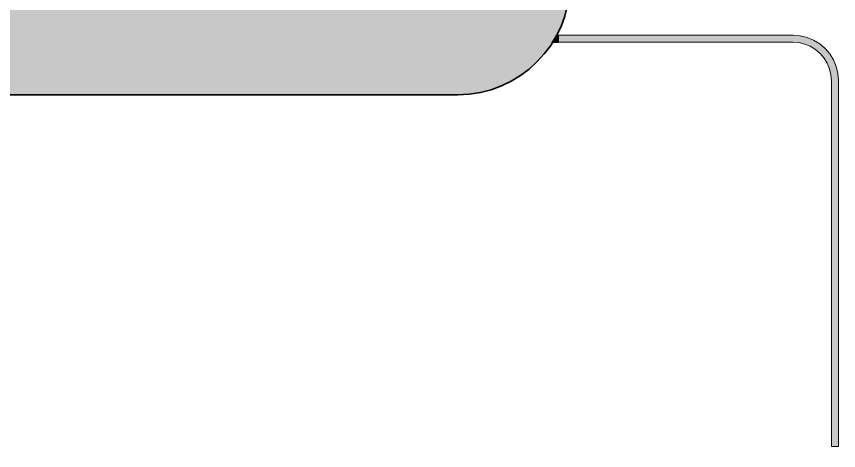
# Model space of a CAD drawing. Extents: x 3 to 1760, y 20 to 1040.
# Drawn here: x 1539 to 1656.4, y 694.2 to 756.1 of the extents above; entities that cross this region are included whole.
import ezdxf

# ---------------------------------------------------------------- set-up
doc = ezdxf.new("R2010")
doc.units = 0
doc.header["$MEASUREMENT"] = 0
doc.layers.add('Layer 1', color=7, linetype='Continuous', lineweight=0)

# ---------------------------------------------------------------- blocks, each defined once
blk = doc.blocks.new('Block_0')
at = {"layer": 'Layer 1', "true_color": 0x75b2ff, "transparency": 33554687}
h = blk.add_hatch(color=151, dxfattribs=at)
h.dxf.hatch_style = 2
edge = h.paths.add_edge_path()
edge.add_spline(control_points=[(1224.07, 824.96), (1215.23, 824.96), (1208.07, 817.8), (1208.07, 808.96), (1208.07, 808.96), (1208.07, 760.96), (1208.07, 760.96), (1208.07, 752.13), (1215.23, 744.96), (1224.07, 744.96), (1224.07, 744.96), (1602.01, 744.96), (1602.01, 744.96), (1610.85, 744.96), (1618.01, 752.13), (1618.01, 760.96), (1618.01, 760.96), (1618.01, 808.96), (1618.01, 808.96), (1618.01, 817.8), (1610.85, 824.96), (1602.01, 824.96), (1602.01, 824.96), (1224.07, 824.96), (1224.07, 824.96)], knot_values=[0, 0, 0, 0, 1, 1, 1, 2, 2, 2, 3, 3, 3, 4, 4, 4, 5, 5, 5, 6, 6, 6, 7, 7, 7, 8, 8, 8, 8], degree=3, periodic=0)
at = {"layer": 'Layer 1', "true_color": 0x666666, "transparency": 33554687}
h = blk.add_hatch(color=251, dxfattribs=at)
h.dxf.hatch_style = 2
edge = h.paths.add_edge_path()
edge.add_spline(control_points=[(1650.88, 753.4), (1650.88, 753.4), (1651.88, 753.16), (1651.88, 753.16), (1651.88, 753.16), (1652.83, 752.76), (1652.83, 752.76), (1652.83, 752.76), (1653.7, 752.24), (1653.7, 752.24), (1653.7, 752.24), (1654.46, 751.58), (1654.46, 751.58), (1654.46, 751.58), (1655.13, 750.8), (1655.13, 750.8), (1655.13, 750.8), (1655.66, 749.93), (1655.66, 749.93), (1655.66, 749.93), (1656.06, 748.99), (1656.06, 748.99), (1656.06, 748.99), (1656.29, 747.99), (1656.29, 747.99), (1656.29, 747.99), (1656.36, 746.99), (1656.36, 746.99), (1656.36, 746.99), (1656.36, 694.73), (1656.36, 694.73), (1656.36, 694.73), (1655.36, 694.73), (1655.36, 694.73), (1655.36, 694.73), (1655.36, 746.95), (1655.36, 746.95), (1655.36, 746.95), (1655.29, 747.83), (1655.29, 747.83), (1655.29, 747.83), (1655.09, 748.67), (1655.09, 748.67), (1655.09, 748.67), (1654.76, 749.47), (1654.76, 749.47), (1654.76, 749.47), (1654.31, 750.2), (1654.31, 750.2), (1654.31, 750.2), (1653.74, 750.86), (1653.74, 750.86), (1653.74, 750.86), (1653.09, 751.43), (1653.09, 751.43), (1653.09, 751.43), (1652.35, 751.88), (1652.35, 751.88), (1652.35, 751.88), (1651.55, 752.21), (1651.55, 752.21), (1651.55, 752.21), (1650.72, 752.41), (1650.72, 752.41), (1650.72, 752.41), (1649.84, 752.49), (1649.84, 752.49), (1649.84, 752.49), (1616.36, 752.49), (1616.36, 752.49), (1616.36, 752.49), (1616.36, 753.49), (1616.36, 753.49), (1616.36, 753.49), (1649.88, 753.49), (1649.88, 753.49), (1649.88, 753.49), (1650.88, 753.4), (1650.88, 753.4)], knot_values=[0, 0, 0, 0, 1, 1, 1, 2, 2, 2, 3, 3, 3, 4, 4, 4, 5, 5, 5, 6, 6, 6, 7, 7, 7, 8, 8, 8, 9, 9, 9, 10, 10, 10, 11, 11, 11, 12, 12, 12, 13, 13, 13, 14, 14, 14, 15, 15, 15, 16, 16, 16, 17, 17, 17, 18, 18, 18, 19, 19, 19, 20, 20, 20, 21, 21, 21, 22, 22, 22, 23, 23, 23, 24, 24, 24, 25, 25, 25, 26, 26, 26, 26], degree=3, periodic=0)
edge = h.paths.add_edge_path()
edge.add_spline(control_points=[(1656.38, 145.98), (1656.38, 145.98), (1656.3, 144.98), (1656.3, 144.98), (1656.3, 144.98), (1656.05, 143.98), (1656.05, 143.98), (1656.05, 143.98), (1655.65, 143.05), (1655.65, 143.05), (1655.65, 143.05), (1655.13, 142.18), (1655.13, 142.18), (1655.13, 142.18), (1654.46, 141.4), (1654.46, 141.4), (1654.46, 141.4), (1653.69, 140.74), (1653.69, 140.74), (1653.69, 140.74), (1652.81, 140.21), (1652.81, 140.21), (1652.81, 140.21), (1651.87, 139.83), (1651.87, 139.83), (1651.87, 139.83), (1650.87, 139.59), (1650.87, 139.59), (1650.87, 139.59), (1649.87, 139.51), (1649.87, 139.51), (1649.87, 139.51), (1514.37, 139.51), (1514.37, 139.51), (1514.37, 139.51), (1514.37, 140.51), (1514.37, 140.51), (1514.37, 140.51), (1649.84, 140.51), (1649.84, 140.51), (1649.84, 140.51), (1650.72, 140.58), (1650.72, 140.58), (1650.72, 140.58), (1651.56, 140.78), (1651.56, 140.78), (1651.56, 140.78), (1652.36, 141.11), (1652.36, 141.11), (1652.36, 141.11), (1653.09, 141.56), (1653.09, 141.56), (1653.09, 141.56), (1653.74, 142.12), (1653.74, 142.12), (1653.74, 142.12), (1654.31, 142.79), (1654.31, 142.79), (1654.31, 142.79), (1654.76, 143.52), (1654.76, 143.52), (1654.76, 143.52), (1655.09, 144.32), (1655.09, 144.32), (1655.09, 144.32), (1655.29, 145.16), (1655.29, 145.16), (1655.29, 145.16), (1655.36, 146.04), (1655.36, 146.04), (1655.36, 146.04), (1655.36, 601.44), (1655.36, 601.44), (1655.36, 601.44), (1656.36, 601.44), (1656.36, 601.44), (1656.36, 601.44), (1656.38, 145.98), (1656.38, 145.98)], knot_values=[0, 0, 0, 0, 1, 1, 1, 2, 2, 2, 3, 3, 3, 4, 4, 4, 5, 5, 5, 6, 6, 6, 7, 7, 7, 8, 8, 8, 9, 9, 9, 10, 10, 10, 11, 11, 11, 12, 12, 12, 13, 13, 13, 14, 14, 14, 15, 15, 15, 16, 16, 16, 17, 17, 17, 18, 18, 18, 19, 19, 19, 20, 20, 20, 21, 21, 21, 22, 22, 22, 23, 23, 23, 24, 24, 24, 25, 25, 25, 26, 26, 26, 26], degree=3, periodic=0)
h = blk.add_hatch(color=251, dxfattribs=at)
h.dxf.hatch_style = 2
edge = h.paths.add_edge_path()
edge.add_spline(control_points=[(1616.11, 753.45), (1616.11, 753.45), (1615.91, 752.95), (1615.91, 752.95), (1615.91, 752.95), (1615.54, 752.5), (1615.54, 752.5), (1615.54, 752.5), (1616.36, 752.5), (1616.36, 752.5), (1616.36, 752.5), (1616.36, 753.45), (1616.36, 753.45), (1616.36, 753.45), (1616.11, 753.45), (1616.11, 753.45)], knot_values=[0, 0, 0, 0, 1, 1, 1, 2, 2, 2, 3, 3, 3, 4, 4, 4, 5, 5, 5, 5], degree=3, periodic=0)
edge = h.paths.add_edge_path()
edge.add_spline(control_points=[(1616.41, 752.45), (1616.41, 752.45), (1615.44, 752.45), (1615.44, 752.45), (1615.44, 752.45), (1615.84, 752.99), (1615.84, 752.99), (1615.84, 752.99), (1616.07, 753.49), (1616.07, 753.49), (1616.07, 753.49), (1616.41, 753.49), (1616.41, 753.49), (1616.41, 753.49), (1616.41, 752.45), (1616.41, 752.45)], knot_values=[0, 0, 0, 0, 1, 1, 1, 2, 2, 2, 3, 3, 3, 4, 4, 4, 5, 5, 5, 5], degree=3, periodic=0)
h = blk.add_hatch(color=251, dxfattribs=at)
h.dxf.hatch_style = 2
edge = h.paths.add_edge_path()
edge.add_spline(control_points=[(1616.39, 752.48), (1616.39, 752.48), (1615.49, 752.48), (1615.49, 752.48), (1615.49, 752.48), (1615.89, 752.98), (1615.89, 752.98), (1615.89, 752.98), (1616.09, 753.48), (1616.09, 753.48), (1616.09, 753.48), (1616.39, 753.48), (1616.39, 753.48), (1616.39, 753.48), (1616.39, 752.48), (1616.39, 752.48)], knot_values=[0, 0, 0, 0, 1, 1, 1, 2, 2, 2, 3, 3, 3, 4, 4, 4, 5, 5, 5, 5], degree=3, periodic=0)
at = {"layer": 'Layer 1', "color": 18, "lineweight": 35, "true_color": 0x000000}
blk.add_open_spline([(1224.07, 824.96), (1215.23, 824.96), (1208.07, 817.8), (1208.07, 808.96), (1208.07, 808.96), (1208.07, 760.96), (1208.07, 760.96), (1208.07, 752.13), (1215.23, 744.96), (1224.07, 744.96), (1224.07, 744.96), (1602.01, 744.96), (1602.01, 744.96), (1610.85, 744.96), (1618.01, 752.13), (1618.01, 760.96), (1618.01, 760.96), (1618.01, 808.96), (1618.01, 808.96), (1618.01, 817.8), (1610.85, 824.96), (1602.01, 824.96), (1602.01, 824.96), (1224.07, 824.96), (1224.07, 824.96)], degree=3, knots=[0, 0, 0, 0, 1, 1, 1, 2, 2, 2, 3, 3, 3, 4, 4, 4, 5, 5, 5, 6, 6, 6, 7, 7, 7, 8, 8, 8, 8], dxfattribs=at)
at = {"layer": 'Layer 1', "color": 251, "lineweight": 0, "true_color": 0x666666}
for points, knots in [([(1616.41, 752.45), (1616.41, 752.45), (1615.44, 752.45), (1615.44, 752.45), (1615.44, 752.45), (1615.84, 752.99), (1615.84, 752.99), (1615.84, 752.99), (1616.07, 753.49), (1616.07, 753.49), (1616.07, 753.49), (1616.41, 753.49), (1616.41, 753.49), (1616.41, 753.49), (1616.41, 752.45), (1616.41, 752.45)], [0, 0, 0, 0, 1, 1, 1, 2, 2, 2, 3, 3, 3, 4, 4, 4, 5, 5, 5, 5]), ([(1616.11, 753.45), (1616.11, 753.45), (1615.91, 752.95), (1615.91, 752.95), (1615.91, 752.95), (1615.54, 752.5), (1615.54, 752.5), (1615.54, 752.5), (1616.36, 752.5), (1616.36, 752.5), (1616.36, 752.5), (1616.36, 753.45), (1616.36, 753.45), (1616.36, 753.45), (1616.11, 753.45), (1616.11, 753.45)], [0, 0, 0, 0, 1, 1, 1, 2, 2, 2, 3, 3, 3, 4, 4, 4, 5, 5, 5, 5]), ([(1650.88, 753.4), (1650.88, 753.4), (1651.88, 753.16), (1651.88, 753.16), (1651.88, 753.16), (1652.83, 752.76), (1652.83, 752.76), (1652.83, 752.76), (1653.7, 752.24), (1653.7, 752.24), (1653.7, 752.24), (1654.46, 751.58), (1654.46, 751.58), (1654.46, 751.58), (1655.13, 750.8), (1655.13, 750.8), (1655.13, 750.8), (1655.66, 749.93), (1655.66, 749.93), (1655.66, 749.93), (1656.06, 748.99), (1656.06, 748.99), (1656.06, 748.99), (1656.29, 747.99), (1656.29, 747.99), (1656.29, 747.99), (1656.36, 746.99), (1656.36, 746.99), (1656.36, 746.99), (1656.36, 694.73), (1656.36, 694.73), (1656.36, 694.73), (1655.36, 694.73), (1655.36, 694.73), (1655.36, 694.73), (1655.36, 746.95), (1655.36, 746.95), (1655.36, 746.95), (1655.29, 747.83), (1655.29, 747.83), (1655.29, 747.83), (1655.09, 748.67), (1655.09, 748.67), (1655.09, 748.67), (1654.76, 749.47), (1654.76, 749.47), (1654.76, 749.47), (1654.31, 750.2), (1654.31, 750.2), (1654.31, 750.2), (1653.74, 750.86), (1653.74, 750.86), (1653.74, 750.86), (1653.09, 751.43), (1653.09, 751.43), (1653.09, 751.43), (1652.35, 751.88), (1652.35, 751.88), (1652.35, 751.88), (1651.55, 752.21), (1651.55, 752.21), (1651.55, 752.21), (1650.72, 752.41), (1650.72, 752.41), (1650.72, 752.41), (1649.84, 752.49), (1649.84, 752.49), (1649.84, 752.49), (1616.36, 752.49), (1616.36, 752.49), (1616.36, 752.49), (1616.36, 753.49), (1616.36, 753.49), (1616.36, 753.49), (1649.88, 753.49), (1649.88, 753.49), (1649.88, 753.49), (1650.88, 753.4), (1650.88, 753.4)], [0, 0, 0, 0, 1, 1, 1, 2, 2, 2, 3, 3, 3, 4, 4, 4, 5, 5, 5, 6, 6, 6, 7, 7, 7, 8, 8, 8, 9, 9, 9, 10, 10, 10, 11, 11, 11, 12, 12, 12, 13, 13, 13, 14, 14, 14, 15, 15, 15, 16, 16, 16, 17, 17, 17, 18, 18, 18, 19, 19, 19, 20, 20, 20, 21, 21, 21, 22, 22, 22, 23, 23, 23, 24, 24, 24, 25, 25, 25, 26, 26, 26, 26])]:
    blk.add_open_spline(points, degree=3, knots=knots, dxfattribs=at)
at = {"layer": 'Layer 1'}
blk.add_open_spline([(1616.39, 752.48), (1616.39, 752.48), (1615.49, 752.48), (1615.49, 752.48), (1615.49, 752.48), (1615.89, 752.98), (1615.89, 752.98), (1615.89, 752.98), (1616.09, 753.48), (1616.09, 753.48), (1616.09, 753.48), (1616.39, 753.48), (1616.39, 753.48), (1616.39, 753.48), (1616.39, 752.48), (1616.39, 752.48)], degree=3, knots=[0, 0, 0, 0, 1, 1, 1, 2, 2, 2, 3, 3, 3, 4, 4, 4, 5, 5, 5, 5], dxfattribs=at)

msp = doc.modelspace()

# ---------------------------------------------------------------- block references
at = {"layer": 'Layer 1'}
msp.add_blockref('Block_0', (0, 0), dxfattribs=at)

doc.saveas('drawing.dxf')
